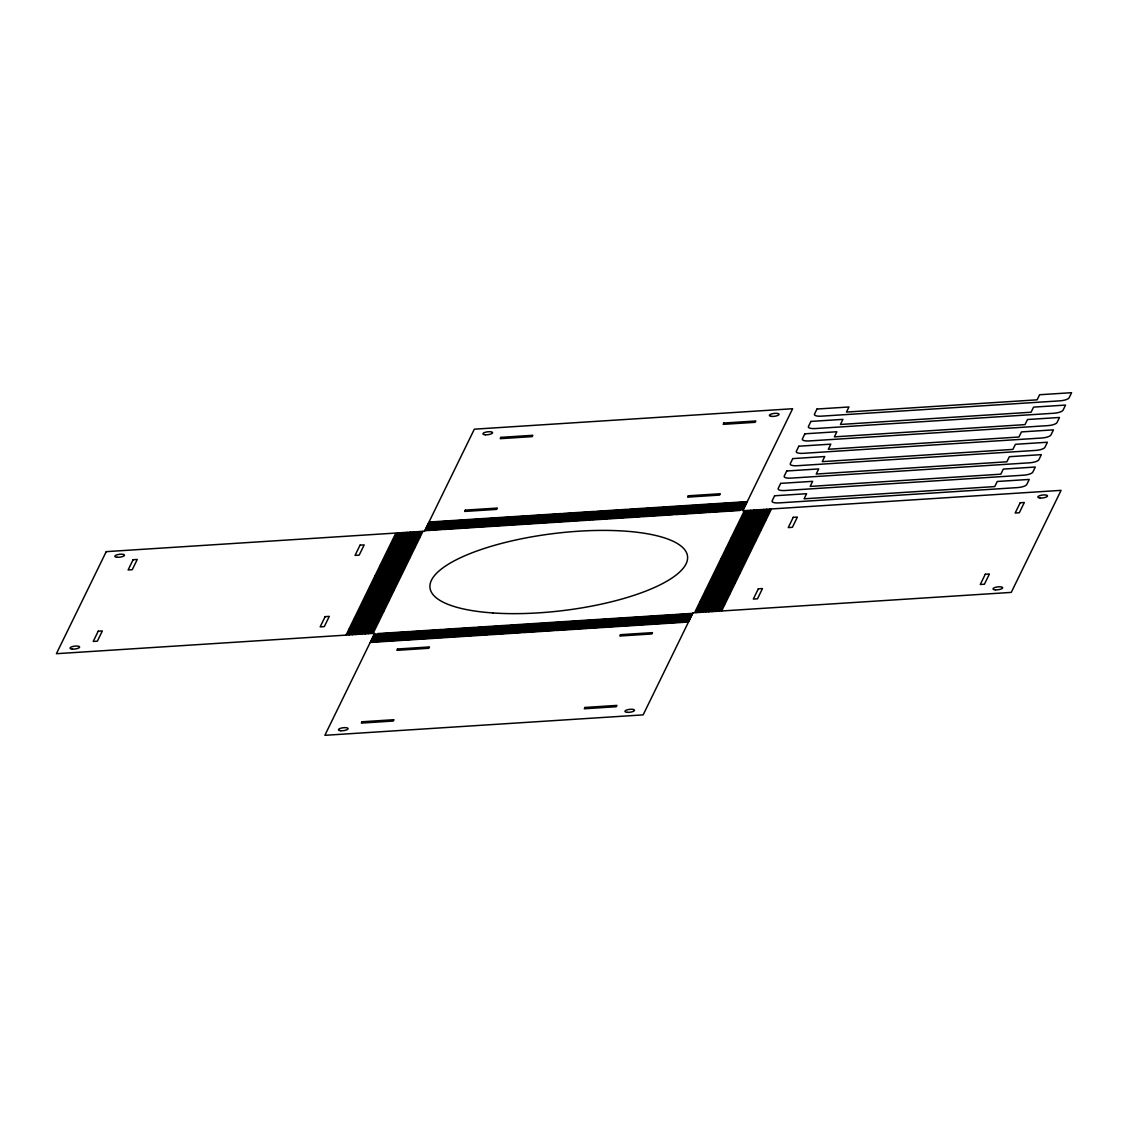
<?xml version="1.0" encoding="UTF-8"?>
<svg xmlns="http://www.w3.org/2000/svg" width="1128" height="1128" viewBox="0 0 1128 1128"><rect width="100%" height="100%" fill="white"/><g stroke="black" fill="none" stroke-linecap="round" stroke-linejoin="round"><path stroke-width="1.5" d="M346.042 635.106L349.031 628.987M349.229 628.592L354.206 618.384M354.403 617.989L359.381 607.78M359.578 607.386L364.555 597.177M364.753 596.782L369.73 586.574M369.928 586.179L374.905 575.971M375.102 575.576L380.094 565.368M380.277 564.973L385.268 554.779M385.452 554.37L390.443 544.175M390.64 543.766L395.618 533.572M348.129 633.978L353.106 623.784M353.304 623.389L358.295 613.181M358.478 612.786L363.47 602.578M363.653 602.183L368.644 591.974M368.842 591.58L373.819 581.371M374.017 580.976L378.994 570.768M379.191 570.373L384.169 560.165M384.366 559.77L389.343 549.562M389.541 549.167L394.518 538.972M394.715 538.564L397.465 532.952M349.229 634.909L352.218 628.775M352.401 628.381L357.393 618.172M357.576 617.777L362.567 607.583M362.765 607.174L367.742 596.98M367.939 596.571L372.917 586.377M373.114 585.982L378.091 575.774M378.289 575.379L383.266 565.17M383.464 564.775L388.441 554.567M388.638 554.172L393.63 543.964M393.813 543.569L398.804 533.361M351.316 633.781L356.293 623.572M356.49 623.178L361.468 612.969M361.665 612.574L366.642 602.366M366.84 601.971L371.831 591.777M372.014 591.368L377.006 581.174M377.189 580.765L382.18 570.571M382.378 570.176L387.355 559.967M387.553 559.573L392.53 549.364M392.727 548.969L397.705 538.761M397.902 538.366L400.637 532.754M352.401 634.697L355.39 628.578M355.588 628.183L360.565 617.975M360.763 617.58L365.754 607.372M365.937 606.977L370.929 596.768M371.112 596.374L376.103 586.165M376.301 585.77L381.278 575.562M381.476 575.167L386.453 564.959M386.65 564.564L391.627 554.37M391.825 553.961L396.802 543.766M397 543.372L401.977 533.163M354.502 633.569L359.479 623.375M359.677 622.98L364.654 612.772M364.852 612.377L369.829 602.169M370.026 601.774L375.004 591.565M375.201 591.171L380.178 580.962M380.376 580.567L385.367 570.359M385.55 569.964L390.542 559.756M390.725 559.361L395.716 549.153M395.914 548.758L400.891 538.564M401.089 538.155L403.824 532.543M355.588 634.5L358.577 628.366M358.774 627.972L363.752 617.763M363.949 617.369L368.926 607.174M369.124 606.765L374.101 596.571M374.299 596.162L379.29 585.968M379.473 585.573L384.465 575.365M384.648 574.97L389.639 564.761M389.837 564.367L394.814 554.158M395.011 553.763L399.989 543.555M400.186 543.16L405.163 532.952M357.675 633.372L362.666 623.164M362.849 622.769L367.841 612.56M368.038 612.166L373.015 601.957M373.213 601.562L378.19 591.368M378.388 590.959L383.365 580.765M383.562 580.356L388.54 570.162M388.737 569.767L393.714 559.558M393.912 559.164L398.889 548.955M399.086 548.56L404.078 538.352M404.261 537.957L407.011 532.346M358.774 634.288L361.764 628.169M361.961 627.774L366.938 617.566M367.136 617.171L372.113 606.963M372.31 606.568L377.288 596.359M377.485 595.965L382.462 585.756M382.66 585.361L387.637 575.153M387.835 574.758L392.826 564.55M393.009 564.155L398.001 553.961M398.184 553.552L403.175 543.358M403.373 542.963L408.35 532.754M360.861 633.16L365.839 622.966M366.036 622.571L371.027 612.363M371.211 611.968L376.202 601.76M376.385 601.365L381.377 591.157M381.56 590.762L386.551 580.553M386.749 580.159L391.726 569.95M391.924 569.555L396.901 559.347M397.098 558.952L402.076 548.744M402.273 548.349L407.25 538.155M407.448 537.746L410.183 532.134M361.961 634.091L364.95 627.958M365.134 627.563L370.125 617.354M370.308 616.96L375.3 606.765M375.497 606.356L380.474 596.162M380.672 595.767L385.649 585.559M385.846 585.164L390.824 574.956M391.021 574.561L395.999 564.352M396.196 563.958L401.173 553.749M401.371 553.354L406.362 543.146M406.545 542.751L411.537 532.543M364.048 632.963L369.025 622.755M369.223 622.36L374.2 612.151M374.397 611.757L379.375 601.548M379.572 601.154L384.549 590.959M384.747 590.55L389.738 580.356M389.921 579.947L394.913 569.753M395.096 569.358L400.087 559.15M400.285 558.755L405.262 548.546M405.46 548.152L410.437 537.943M410.634 537.548L413.37 531.937M365.134 633.88L368.123 627.76M368.32 627.365L373.297 617.157M373.495 616.762L378.486 606.554M378.67 606.159L383.661 595.951M383.844 595.556L388.836 585.347M389.033 584.953L394.01 574.744M394.208 574.349L399.185 564.141M399.382 563.746L404.36 553.552M404.557 553.143L409.534 542.949M409.732 542.554L414.709 532.346M367.22 632.752L372.212 622.557M372.409 622.162L377.386 611.954M377.584 611.559L382.561 601.351M382.759 600.956L387.736 590.748M387.933 590.353L392.911 580.144M393.108 579.75L398.085 569.541M398.283 569.146L403.274 558.938M403.457 558.543L408.449 548.335M408.632 547.94L413.624 537.746M413.821 537.337L416.556 531.725M368.32 633.682L371.309 627.549M371.507 627.154L376.484 616.945M376.681 616.551L381.659 606.356M381.856 605.947L386.834 595.753M387.031 595.358L392.022 585.15M392.206 584.755L397.197 574.547M397.38 574.152L402.372 563.944M402.569 563.549L407.546 553.34M407.744 552.946L412.721 542.737M412.918 542.342L417.896 532.134M370.407 632.554L375.398 622.346M375.582 621.951L380.573 611.743M380.756 611.348L385.748 601.139M385.945 600.745L390.922 590.55M391.12 590.141L396.097 579.947M396.295 579.552L401.272 569.344M401.469 568.949L406.447 558.741M406.644 558.346L411.621 548.137M411.819 547.743L416.81 537.534M416.993 537.139L419.743 531.528M371.507 633.471L374.496 627.351M374.693 626.956L379.671 616.748M379.868 616.353L384.845 606.145M385.043 605.75L390.02 595.542M390.217 595.147L395.195 584.938M395.392 584.544L400.369 574.335M400.567 573.94L405.544 563.732M405.742 563.337L410.733 553.143M410.916 552.734L415.908 542.54M416.091 542.145L421.082 531.937M373.594 632.357L378.571 622.148M378.768 621.754L383.746 611.545M383.943 611.15L388.934 600.942M389.118 600.547L394.109 590.339M394.292 589.944L399.284 579.736M399.481 579.341L404.459 569.132M404.656 568.738L409.633 558.529M409.831 558.134L414.808 547.926M415.005 547.531L419.983 537.337M420.18 536.928L422.915 531.316M695.059 611.714L700.051 601.506M700.234 601.111L705.226 590.903M705.409 590.508L710.4 580.3M710.598 579.905L715.575 569.696M715.772 569.302L720.75 559.093M720.947 558.698L725.924 548.504M726.122 548.095L731.099 537.901M731.296 537.506L736.274 527.298M736.471 526.903L741.463 516.694M741.646 516.3L744.395 510.688M696.159 612.631L699.149 606.511M699.332 606.117L704.323 595.908M704.521 595.514L709.498 585.305M709.695 584.91L714.673 574.702M714.87 574.307L719.847 564.099M720.045 563.704L725.022 553.495M725.219 553.101L730.197 542.892M730.394 542.497L735.385 532.289M735.569 531.894L740.56 521.7M740.744 521.291L745.735 511.097M698.246 611.503L703.223 601.309M703.421 600.9L708.398 590.705M708.596 590.311L713.587 580.102M713.77 579.707L718.762 569.499M718.945 569.104L723.936 558.896M724.134 558.501L729.111 548.293M729.308 547.898L734.286 537.689M734.483 537.295L739.46 527.086M739.658 526.691L744.635 516.483M744.832 516.088L747.568 510.476M699.332 612.419L702.321 606.3M702.518 605.905L707.51 595.697M707.693 595.302L712.684 585.094M712.868 584.699L717.859 574.505M718.057 574.096L723.034 563.901M723.231 563.492L728.209 553.298M728.406 552.903L733.383 542.695M733.581 542.3L738.558 532.092M738.755 531.697L743.733 521.489M743.93 521.094L748.921 510.885M701.433 611.305L706.41 601.097M706.607 600.702L711.585 590.494M711.782 590.099L716.759 579.891M716.957 579.496L721.934 569.288M722.131 568.893L727.109 558.698M727.306 558.289L732.298 548.095M732.481 547.686L737.472 537.492M737.656 537.097L742.647 526.889M742.844 526.494L747.822 516.286M748.019 515.891L750.755 510.279M702.518 612.222L705.508 606.103M705.705 605.708L710.682 595.499M710.88 595.105L715.857 584.896M716.054 584.501L721.046 574.293M721.229 573.898L726.22 563.69M726.404 563.295L731.395 553.087M731.593 552.692L736.57 542.483M736.767 542.089L741.745 531.88M741.942 531.485L746.919 521.291M747.117 520.882L752.094 510.688M704.605 611.094L709.597 600.9M709.78 600.491L714.771 590.296M714.969 589.902L719.946 579.693M720.143 579.298L725.121 569.09M725.318 568.695L730.295 558.487M730.493 558.092L735.47 547.884M735.667 547.489L740.645 537.28M740.842 536.886L745.834 526.677M746.017 526.282L751.008 516.074M751.192 515.679L753.941 510.067M705.705 612.01L708.694 605.891M708.892 605.496L713.869 595.288M714.066 594.893L719.044 584.685M719.241 584.29L724.218 574.096M724.416 573.687L729.393 563.492M729.59 563.083L734.582 552.889M734.765 552.494L739.756 542.286M739.94 541.891L744.931 531.683M745.129 531.288L750.106 521.08M750.303 520.685L755.281 510.476M707.792 610.897L712.769 600.688M712.966 600.293L717.958 590.085M718.141 589.69L723.133 579.482M723.316 579.087L728.307 568.879M728.505 568.484L733.482 558.289M733.679 557.881L738.657 547.686M738.854 547.277L743.831 537.083M744.029 536.688L749.006 526.48M749.203 526.085L754.181 515.877M754.378 515.482L757.128 509.87M708.892 611.813L711.881 605.694M712.064 605.299L717.055 595.091M717.253 594.696L722.23 584.487M722.428 584.092L727.405 573.884M727.602 573.489L732.58 563.281M732.777 562.886L737.754 552.678M737.952 552.283L742.929 542.074M743.126 541.68L748.118 531.471M748.301 531.076L753.292 520.882M753.476 520.473L758.467 510.279M710.978 610.685L715.956 600.491M716.153 600.082L721.13 589.888M721.328 589.493L726.305 579.284M726.502 578.89L731.494 568.681M731.677 568.286L736.669 558.078M736.852 557.683L741.843 547.475M742.041 547.08L747.018 536.872M747.215 536.477L752.193 526.268M752.39 525.874L757.367 515.665M757.565 515.27L760.3 509.659M712.064 611.602L715.053 605.482M715.251 605.087L720.242 594.879M720.425 594.484L725.417 584.276M725.6 583.881L730.591 573.687M730.789 573.278L735.766 563.083M735.964 562.689L740.941 552.48M741.138 552.086L746.116 541.877M746.313 541.482L751.29 531.274M751.488 530.879L756.465 520.671M756.662 520.276L761.64 510.067M714.165 610.488L719.142 600.279M719.34 599.885L724.317 589.676M724.514 589.281L729.492 579.073M729.689 578.678L734.666 568.47M734.864 568.075L739.841 557.881M740.038 557.472L745.03 547.277M745.213 546.869L750.205 536.674M750.388 536.279L755.379 526.071M755.577 525.676L760.554 515.468M760.751 515.073L763.487 509.461M715.251 611.404L718.24 605.285M718.437 604.89L723.415 594.682M723.612 594.287L728.589 584.078M728.787 583.684L733.764 573.475M733.961 573.08L738.953 562.872M739.136 562.477L744.127 552.269M744.311 551.874L749.302 541.666M749.5 541.271L754.477 531.062M754.674 530.668L759.652 520.473M759.849 520.064L764.826 509.87M717.337 610.276L722.329 600.082M722.512 599.673L727.504 589.479M727.701 589.084L732.678 578.875M732.876 578.481L737.853 568.272M738.05 567.877L743.028 557.669M743.225 557.274L748.202 547.066M748.4 546.671L753.377 536.463M753.575 536.068L758.566 525.859M758.749 525.465L763.741 515.256M763.924 514.861L766.673 509.25M718.437 611.207L721.426 605.073M721.624 604.678L726.601 594.47M726.799 594.075L731.776 583.867M731.973 583.472L736.951 573.278M737.148 572.869L742.125 562.675M742.323 562.28L747.3 552.071M747.497 551.677L752.489 541.468M752.672 541.073L757.663 530.865M757.847 530.47L762.838 520.262M763.036 519.867L768.013 509.659M720.524 610.079L725.501 599.87M725.699 599.476L730.69 589.267M730.874 588.872L735.865 578.664M736.048 578.269L741.04 568.061M741.237 567.666L746.214 557.472M746.412 557.063L751.389 546.869M751.586 546.474L756.564 536.265M756.761 535.87L761.738 525.662M761.936 525.267L766.913 515.059M767.11 514.664L769.846 509.052M721.624 610.995L724.613 604.876M724.796 604.481L729.788 594.273M729.971 593.878L734.962 583.669M735.16 583.275L740.137 573.066M740.335 572.671L745.312 562.463M745.509 562.068L750.487 551.86M750.684 551.465L755.661 541.257M755.859 540.862L760.836 530.654M761.033 530.259L766.025 520.064M766.208 519.655L771.2 509.461M430.586 521.94L462.424 519.895M463.65 519.811L495.488 517.766M496.715 517.681L528.553 515.637M529.793 515.566L561.617 513.522M562.858 513.437L594.682 511.393M595.922 511.322L627.746 509.278M628.987 509.193L660.811 507.149M662.051 507.078L693.875 505.034M695.116 504.949L726.954 502.905M728.18 502.834L747.286 501.607M428.753 522.546L446.251 521.418M447.492 521.347L479.315 519.303M480.556 519.218L512.38 517.174M513.621 517.089L545.458 515.059M546.685 514.974L578.523 512.93M579.75 512.845L611.587 510.801M612.828 510.73L644.652 508.686M645.893 508.601L677.716 506.557M678.957 506.486L710.781 504.442M712.022 504.357L743.845 502.312M430.092 522.955L461.916 520.91M463.157 520.826L494.981 518.781M496.221 518.711L528.045 516.666M529.286 516.582L561.124 514.537M562.35 514.467L594.188 512.422M595.415 512.338L627.253 510.293M628.493 510.223L660.317 508.178M661.558 508.094L693.382 506.049M694.622 505.964L726.446 503.934M727.687 503.849L746.778 502.623M428.245 523.561L445.757 522.447M446.998 522.363L478.822 520.318M480.063 520.234L511.886 518.203M513.127 518.119L544.951 516.074M546.192 515.989L578.015 513.945M579.256 513.874L611.094 511.83M612.321 511.745L644.159 509.701M645.385 509.63L677.223 507.586M678.464 507.501L710.287 505.457M711.528 505.386L743.352 503.342M429.585 523.97L461.422 521.926M462.663 521.855L494.487 519.811M495.728 519.726L527.551 517.681M528.792 517.611L560.616 515.566M561.857 515.482L593.68 513.437M594.921 513.353L626.759 511.322M627.986 511.238L659.824 509.193M661.05 509.109L692.888 507.064M694.129 506.994L725.953 504.949M727.193 504.865L746.285 503.638M427.752 524.591L445.25 523.462M446.491 523.378L478.328 521.333M479.555 521.263L511.393 519.218M512.634 519.134L544.457 517.089M545.698 517.019L577.522 514.974M578.763 514.89L610.586 512.845M611.827 512.775L643.651 510.73M644.892 510.646L676.715 508.601M677.956 508.516L709.794 506.486M711.021 506.401L742.858 504.357M429.091 524.999L460.915 522.955M462.156 522.87L493.993 520.826M495.22 520.755L527.058 518.711M528.299 518.626L560.122 516.582M561.363 516.497L593.187 514.467M594.428 514.382L626.251 512.338M627.492 512.253L659.316 510.209M660.557 510.138L692.38 508.094M693.621 508.009L725.459 505.964M726.686 505.894L745.791 504.667M427.258 525.606L444.756 524.478M445.997 524.407L477.821 522.363M479.062 522.278L510.885 520.234M512.126 520.163L543.964 518.119M545.191 518.034L577.028 515.989M578.255 515.919L610.093 513.874M611.334 513.79L643.157 511.745M644.398 511.661L676.222 509.616M677.463 509.546L709.286 507.501M710.527 507.417L742.351 505.372M428.598 526.015L460.421 523.97M461.662 523.885L493.486 521.855M494.727 521.77L526.55 519.726M527.791 519.641L559.629 517.597M560.856 517.526L592.693 515.482M593.92 515.397L625.758 513.353M626.999 513.282L658.822 511.238M660.063 511.153L691.887 509.109M693.128 509.038L724.951 506.994M726.192 506.909L745.284 505.682M426.751 526.621L444.263 525.507M445.504 525.422L477.327 523.378M478.568 523.307L510.392 521.263M511.633 521.178L543.456 519.134M544.697 519.049L576.521 517.019M577.762 516.934L609.585 514.89M610.826 514.805L642.664 512.761M643.891 512.69L675.728 510.646M676.969 510.561L708.793 508.516M710.034 508.446L741.857 506.401M428.09 527.03L459.928 524.985M461.169 524.915L492.992 522.87M494.233 522.786L526.057 520.741M527.298 520.671L559.121 518.626M560.362 518.542L592.186 516.497M593.427 516.427L625.25 514.382M626.491 514.298L658.329 512.253M659.556 512.183L691.394 510.138M692.634 510.053L724.458 508.009M725.699 507.924L744.79 506.698M426.257 527.65L443.755 526.522M444.996 526.438L476.834 524.407M478.06 524.323L509.898 522.278M511.139 522.193L542.963 520.149M544.204 520.078L576.027 518.034M577.268 517.949L609.092 515.905M610.333 515.834L642.156 513.79M643.397 513.705L675.221 511.661M676.462 511.59L708.299 509.546M709.526 509.461L741.364 507.417M427.597 528.059L459.42 526.015M460.661 525.93L492.499 523.885M493.726 523.815L525.563 521.77M526.804 521.686L558.628 519.641M559.869 519.571L591.692 517.526M592.933 517.442L624.757 515.397M625.998 515.313L657.821 513.282M659.062 513.198L690.886 511.153M692.127 511.069L723.965 509.024M725.191 508.954L744.297 507.727M425.764 528.665L443.262 527.537M444.502 527.467L476.326 525.422M477.567 525.338L509.391 523.293M510.631 523.223L542.469 521.178M543.696 521.094L575.534 519.049M576.76 518.979L608.598 516.934M609.839 516.85L641.663 514.805M642.904 514.735L674.727 512.69M675.968 512.606L707.792 510.561M709.033 510.476L740.856 508.446M427.103 529.074L458.927 527.03M460.168 526.959L491.991 524.915M493.232 524.83L525.056 522.786M526.297 522.701L558.134 520.671M559.361 520.586L591.199 518.542M592.426 518.457L624.263 516.413M625.504 516.342L657.328 514.298M658.569 514.213L690.392 512.168M691.633 512.098L723.457 510.053M724.698 509.969L743.789 508.742M425.256 529.695L442.768 528.567M444.009 528.482L475.833 526.438M477.074 526.367L508.897 524.323M510.138 524.238L541.962 522.193M543.202 522.123L575.026 520.078M576.267 519.994L608.091 517.949M609.331 517.865L641.169 515.834M642.396 515.75L674.234 513.705M675.475 513.621L707.298 511.576M708.539 511.506L740.363 509.461M426.596 530.104L458.433 528.059M459.674 527.974L491.498 525.93M492.739 525.845L524.562 523.801M525.803 523.73L557.627 521.686M558.868 521.601L590.691 519.557M591.932 519.486L623.756 517.442M624.997 517.357L656.834 515.313M658.061 515.242L689.899 513.198M691.14 513.113L722.963 511.069M724.204 510.998L743.296 509.771M424.762 530.71L442.261 529.582M443.501 529.511L475.339 527.467M476.566 527.382L508.404 525.338M509.644 525.253L541.468 523.223M542.709 523.138L574.533 521.094M575.774 521.009L607.597 518.965M608.838 518.894L640.662 516.85M641.902 516.765L673.726 514.721M674.967 514.65L706.805 512.606M708.031 512.521L739.869 510.476M377.626 633.569L409.45 631.525M410.691 631.454L442.514 629.41M443.755 629.325L475.579 627.281M476.82 627.21L508.643 625.166M509.884 625.081L541.708 623.037M542.949 622.966L574.786 620.922M576.013 620.837L607.851 618.793M609.078 618.708L640.915 616.678M642.156 616.593L673.98 614.548M675.221 614.464L692.719 613.35M374.186 634.288L393.291 633.062M394.518 632.977L426.356 630.933M427.582 630.862L459.42 628.818M460.661 628.733L492.485 626.689M493.726 626.618L525.549 624.574M526.79 624.489L558.614 622.444M559.855 622.374L591.678 620.329M592.919 620.245L624.743 618.2M625.984 618.13L657.821 616.085M659.048 616.001L690.886 613.956M377.119 634.599L408.956 632.554M410.183 632.47L442.021 630.425M443.248 630.355L475.085 628.31M476.326 628.226L508.15 626.181M509.391 626.096L541.214 624.066M542.455 623.981L574.279 621.937M575.52 621.852L607.343 619.808M608.584 619.737L640.408 617.693M641.649 617.608L673.486 615.564M674.713 615.493L692.225 614.365M373.692 635.304L392.784 634.077M394.024 634.006L425.848 631.962M427.089 631.877L458.913 629.833M460.154 629.762L491.991 627.718M493.218 627.633L525.056 625.589M526.297 625.518L558.12 623.474M559.361 623.389L591.185 621.345M592.426 621.26L624.249 619.23M625.49 619.145L657.314 617.101M658.555 617.016L690.378 614.971M376.625 635.614L408.449 633.569M409.69 633.499L441.513 631.454M442.754 631.37L474.578 629.325M475.819 629.241L507.656 627.196M508.883 627.126L540.721 625.081M541.962 624.997L573.785 622.952M575.026 622.882L606.85 620.837M608.091 620.752L639.914 618.708M641.155 618.637L672.979 616.593M674.22 616.508L691.732 615.38M373.185 636.333L392.29 635.106M393.531 635.022L425.355 632.977M426.596 632.907L458.419 630.862M459.66 630.778L491.484 628.733M492.724 628.663L524.548 626.618M525.789 626.534L557.627 624.489M558.854 624.404L590.691 622.36M591.918 622.289L623.756 620.245M624.997 620.16L656.82 618.116M658.061 618.045L689.885 616.001M376.132 636.629L407.955 634.599M409.196 634.514L441.02 632.47M442.261 632.385L474.084 630.341M475.325 630.27L507.149 628.226M508.39 628.141L540.213 626.096M541.454 626.026L573.292 623.981M574.519 623.897L606.356 621.852M607.583 621.782L639.421 619.737M640.662 619.653L672.485 617.608M673.726 617.524L691.224 616.41M372.691 637.348L391.797 636.121M393.023 636.051L424.861 634.006M426.088 633.922L457.926 631.877M459.166 631.793L490.99 629.762M492.231 629.678L524.055 627.633M525.295 627.549L557.119 625.504M558.36 625.434L590.184 623.389M591.424 623.305L623.248 621.26M624.489 621.19L656.327 619.145M657.553 619.06L689.391 617.016M375.624 637.658L407.462 635.614M408.689 635.529L440.526 633.485M441.753 633.414L473.591 631.37M474.832 631.285L506.655 629.241M507.896 629.17L539.72 627.126M540.961 627.041L572.784 624.997M574.025 624.912L605.849 622.882M607.09 622.797L638.913 620.752M640.154 620.668L671.992 618.623M673.219 618.553L690.731 617.425M372.198 638.377L391.289 637.151M392.53 637.066L424.354 635.022M425.594 634.937L457.418 632.893M458.659 632.822L490.497 630.778M491.723 630.693L523.561 628.649M524.802 628.578L556.626 626.534M557.866 626.449L589.69 624.404M590.931 624.334L622.755 622.289M623.995 622.205L655.819 620.16M657.06 620.076L688.884 618.045M375.13 638.674L406.954 636.629M408.195 636.559L440.019 634.514M441.259 634.429L473.083 632.385M474.324 632.314L506.162 630.27M507.389 630.185L539.226 628.141M540.467 628.056L572.291 626.026M573.532 625.941L605.355 623.897M606.596 623.812L638.42 621.768M639.661 621.697L671.484 619.653M672.725 619.568L690.237 618.454M371.69 639.393L390.796 638.166M392.036 638.081L423.86 636.037M425.101 635.966L456.925 633.922M458.165 633.837L489.989 631.793M491.23 631.722L523.054 629.678M524.294 629.593L556.132 627.549M557.359 627.478L589.197 625.434M590.423 625.349L622.261 623.305M623.502 623.22L655.326 621.175M656.566 621.105L688.39 619.06M374.637 639.703L406.461 637.658M407.701 637.574L439.525 635.529M440.766 635.445L472.59 633.414M473.83 633.33L505.654 631.285M506.895 631.201L538.719 629.156M539.959 629.086L571.797 627.041M573.024 626.956L604.862 624.912M606.088 624.841L637.926 622.797M639.167 622.712L670.991 620.668M672.232 620.597L689.73 619.469M371.197 640.408L390.302 639.181M391.529 639.111L423.367 637.066M424.593 636.982L456.431 634.937M457.672 634.867L489.496 632.822M490.736 632.737L522.56 630.693M523.801 630.608L555.625 628.578M556.865 628.493L588.689 626.449M589.93 626.364L621.754 624.32M622.994 624.249L654.832 622.205M656.059 622.12L687.897 620.076M374.129 640.718L405.967 638.674M407.194 638.589L439.032 636.544M440.258 636.474L472.096 634.429M473.337 634.345L505.161 632.3M506.401 632.23L538.225 630.185M539.466 630.101L571.29 628.056M572.53 627.986L604.354 625.941M605.595 625.857L637.419 623.812M638.659 623.742L670.497 621.697M671.724 621.613L689.236 620.485M370.703 641.437L389.794 640.211M391.035 640.126L422.859 638.081M424.1 637.997L455.923 635.966M457.164 635.882L489.002 633.837M490.229 633.753L522.067 631.708M523.307 631.638L555.131 629.593M556.372 629.509L588.196 627.464M589.436 627.394L621.26 625.349M622.501 625.264L654.325 623.22M655.565 623.149L687.389 621.105M373.636 641.733L405.46 639.689M406.7 639.618L438.524 637.574M439.765 637.489L471.589 635.445M472.829 635.374L504.667 633.33M505.894 633.245L537.732 631.201M538.972 631.13L570.796 629.086M572.037 629.001L603.861 626.956M605.101 626.872L636.925 624.841M638.166 624.757L669.99 622.712M671.231 622.628L688.743 621.514M370.195 642.452L389.301 641.226M390.542 641.141L422.365 639.097M423.606 639.026L455.43 636.982M456.671 636.897L488.494 634.852M489.735 634.782L521.559 632.737M522.8 632.653L554.638 630.608M555.864 630.538L587.702 628.493M588.929 628.409L620.767 626.364M622.007 626.294L653.831 624.249M655.072 624.165L686.896 622.12M106.229 551.648L56.4 653.704L374.679 633.273L324.864 735.315L643.143 714.884L692.973 612.828L1011.252 592.397L1061.081 490.356L742.802 510.787L792.631 408.731L474.338 429.176L424.509 531.217L106.229 551.648M98.221 631.201L93.215 641.451L97.346 641.183L102.352 630.933L98.221 631.201M133.118 559.714L128.113 569.964L132.258 569.696L137.263 559.446L133.118 559.714M325.16 616.635L320.155 626.886L324.286 626.618L329.291 616.367L325.16 616.635M360.058 545.148L355.052 555.399L359.183 555.131L364.203 544.88L360.058 545.148M362.003 721.765L361.355 723.09L393.334 721.032L393.982 719.706L362.003 721.765M397.521 648.995L396.873 650.334L428.866 648.276L429.514 646.95L397.521 648.995M465.342 510.11L464.694 511.435L496.687 509.391L497.321 508.065L465.342 510.11M500.86 437.354L500.212 438.679L532.204 436.621L532.853 435.295L500.86 437.354M584.967 707.453L584.318 708.779L616.297 706.72L616.945 705.395L584.967 707.453M620.485 634.683L619.836 636.009L651.829 633.964L652.477 632.639L620.485 634.683M688.306 495.798L687.657 497.124L719.636 495.079L720.284 493.74L688.306 495.798M723.823 423.042L723.175 424.368L755.168 422.309L755.816 420.984L723.823 423.042M774.626 495.77L772.13 500.874A8.107 2.425 -7 0 0 778.842 502.919L1017.555 487.592A8.107 2.425 -7 0 0 1026.762 484.532L1029.244 479.428L997.265 481.473L994.769 486.577L804.109 498.816L806.605 493.711L774.626 495.77M780.675 483.376L778.179 488.48A8.107 2.425 -7 0 0 784.891 490.525L1023.604 475.198A8.107 2.425 -7 0 0 1032.811 472.139L1035.293 467.034L1003.314 469.093L1000.818 474.183L810.172 486.422L812.654 481.332L780.675 483.376M786.724 470.982L784.228 476.086A8.107 2.425 -7 0 0 790.94 478.131L1029.652 462.804A8.107 2.425 -7 0 0 1038.86 459.745L1041.341 454.64L1009.363 456.699L1006.867 461.803L816.221 474.042L818.702 468.938L786.724 470.982M792.772 458.602L790.277 463.693A8.107 2.425 -7 0 0 796.988 465.737L1035.701 450.41A8.107 2.425 -7 0 0 1044.909 447.351L1047.404 442.246L1015.411 444.305L1012.916 449.409L822.27 461.648L824.751 456.544L792.772 458.602M798.821 446.209L796.326 451.313A8.107 2.425 -7 0 0 803.037 453.343L1041.75 438.016A8.107 2.425 -7 0 0 1050.958 434.957L1053.453 429.853L1021.46 431.911L1018.965 437.015L828.319 449.254L830.814 444.15L798.821 446.209M804.87 433.815L802.375 438.919A8.107 2.425 -7 0 0 809.086 440.949L1047.799 425.637A8.107 2.425 -7 0 0 1057.006 422.563L1059.502 417.473L1027.509 419.517L1025.014 424.621L834.367 436.86L836.863 431.756L804.87 433.815M810.919 421.421L808.423 426.525A8.107 2.425 -7 0 0 815.135 428.569L1053.862 413.243A8.107 2.425 -7 0 0 1063.055 410.183L1065.551 405.079L1033.558 407.123L1031.077 412.228L840.416 424.466L842.912 419.362L810.919 421.421M816.968 409.027L814.486 414.131A8.107 2.425 -7 0 0 821.198 416.176L1059.911 400.849A8.107 2.425 -7 0 0 1069.104 397.789L1071.6 392.685L1039.607 394.744L1037.125 399.834L846.465 412.072L848.961 406.982L816.968 409.027M758.34 588.816L753.335 599.081L757.48 598.813L762.486 588.548L758.34 588.816M793.252 517.329L788.246 527.594L792.378 527.326L797.383 517.061L793.252 517.329M985.28 574.251L980.274 584.501L984.406 584.234L989.425 573.983L985.28 574.251M1020.191 502.764L1015.172 513.014L1019.317 512.761L1024.323 502.496L1020.191 502.764M1040.213 498.012A4.864 1.452 -7 0 0 1047.517 495.953A4.864 1.452 -7 0 0 1040.312 495.46A4.864 1.452 -7 0 0 1040.213 498.012M340.797 730.732A4.864 1.452 -7 0 0 348.101 728.674A4.864 1.452 -7 0 0 340.896 728.18A4.864 1.452 -7 0 0 340.797 730.732M627.253 712.332A4.864 1.452 -7 0 0 634.556 710.287A4.864 1.452 -7 0 0 627.365 709.794A4.864 1.452 -7 0 0 627.253 712.332M771.749 416.401A4.864 1.452 -7 0 0 779.053 414.343A4.864 1.452 -7 0 0 771.862 413.849A4.864 1.452 -7 0 0 771.749 416.401M485.294 434.788A4.864 1.452 -7 0 0 492.598 432.729A4.864 1.452 -7 0 0 485.392 432.236A4.864 1.452 -7 0 0 485.294 434.788M72.333 649.108A4.864 1.452 -7 0 0 79.637 647.063A4.864 1.452 -7 0 0 72.446 646.57A4.864 1.452 -7 0 0 72.333 649.108M995.361 589.859A4.864 1.452 -7 0 0 1002.665 587.801A4.864 1.452 -7 0 0 995.474 587.307A4.864 1.452 -7 0 0 995.361 589.859M492.922 612.955A129.748 38.803 -7 0 0 687.601 558.134A129.748 38.803 -7 0 0 495.714 544.993A129.748 38.803 -7 0 0 492.922 612.955M117.185 557.274A4.864 1.452 -7 0 0 124.475 555.216A4.864 1.452 -7 0 0 117.284 554.722A4.864 1.452 -7 0 0 117.185 557.274"/></g></svg>
